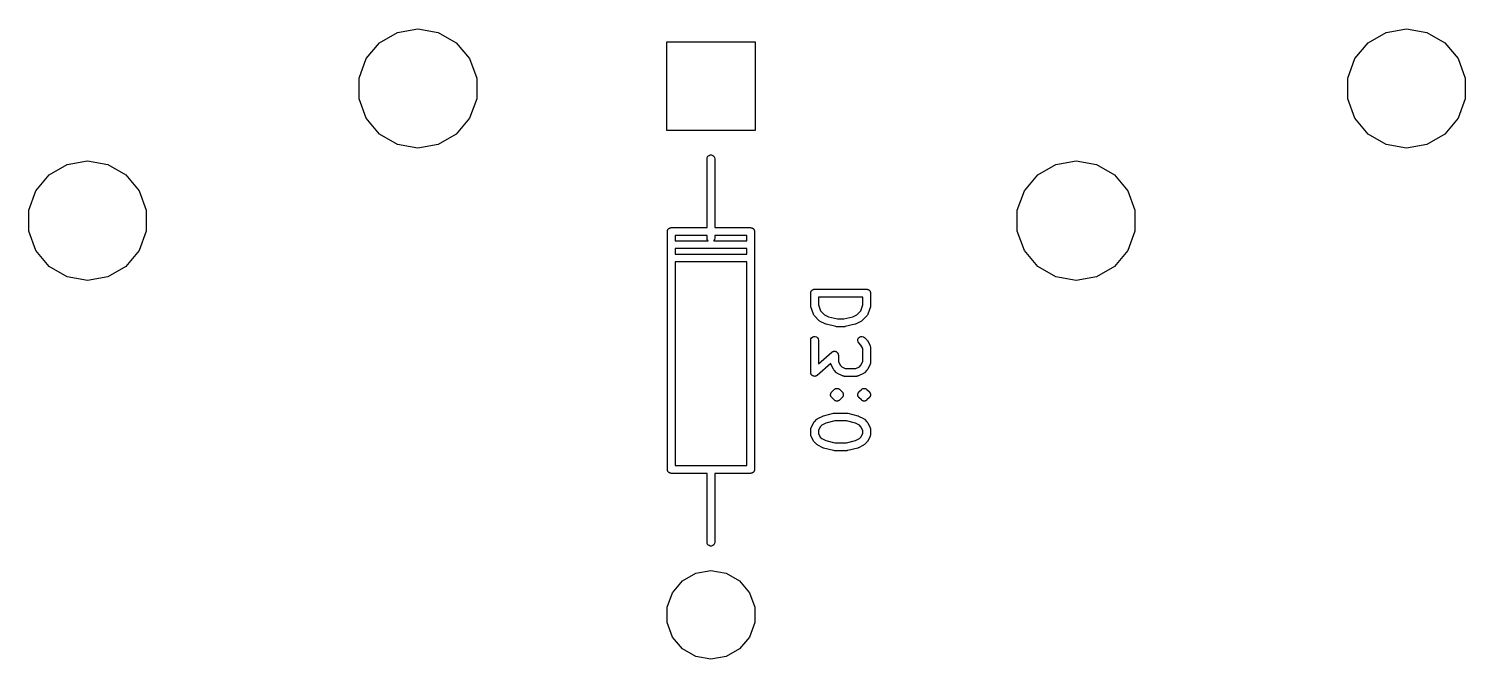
# Model space of a CAD drawing. Extents: x 17 to 274, y -105 to -6.
# Drawn here: x 17.06 to 44.67, y -46.89 to -34.77 of the extents above; entities that cross this region are included whole.
import ezdxf

# ---------------------------------------------------------------- set-up
doc = ezdxf.new("R2010")
doc.units = 0
doc.header["$MEASUREMENT"] = 0
doc.layers.add('BLACK', color=7, linetype='CONTINUOUS')

msp = doc.modelspace()

# ---------------------------------------------------------------- linework, layer by layer
at = {"layer": 'Black'}
for p, q in [((24.1476, -34.8418), (24.54, -34.7726)), ((24.54, -34.7726), (24.9324, -34.8418)), ((43.1476, -34.8418), (43.54, -34.7726)), ((43.54, -34.7726), (43.9324, -34.8418)), ((23.5464, -35.3463), (23.8025, -35.0411)), ((23.8025, -35.0411), (24.1476, -34.8418)), ((24.9324, -34.8418), (25.2775, -35.0411)), ((25.2775, -35.0411), (25.5336, -35.3463)), ((29.3228, -36.7251), (29.3228, -35.0259)), ((29.3228, -35.0259), (31.0221, -35.0259)), ((31.0221, -35.0259), (31.0221, -36.7251)), ((42.5464, -35.3463), (42.8025, -35.0411)), ((42.8025, -35.0411), (43.1476, -34.8418)), ((43.9324, -34.8418), (44.2775, -35.0411)), ((44.2775, -35.0411), (44.5336, -35.3463)), ((23.4101, -35.7208), (23.5464, -35.3463)), ((25.5336, -35.3463), (25.6699, -35.7208)), ((42.4101, -35.7208), (42.5464, -35.3463)), ((44.5336, -35.3463), (44.6699, -35.7208)), ((23.4101, -36.1192), (23.4101, -35.7208)), ((25.6699, -35.7208), (25.6699, -36.1192)), ((42.4101, -36.1192), (42.4101, -35.7208)), ((44.6699, -35.7208), (44.6699, -36.1192)), ((23.5464, -36.4937), (23.4101, -36.1192)), ((25.6699, -36.1192), (25.5336, -36.4937)), ((42.5464, -36.4937), (42.4101, -36.1192)), ((44.6699, -36.1192), (44.5336, -36.4937)), ((23.8025, -36.7989), (23.5464, -36.4937)), ((25.5336, -36.4937), (25.2775, -36.7989)), ((42.8025, -36.7989), (42.5464, -36.4937)), ((44.5336, -36.4937), (44.2775, -36.7989)), ((24.1476, -36.9982), (23.8025, -36.7989)), ((25.2775, -36.7989), (24.9324, -36.9982)), ((31.0221, -36.7251), (29.3228, -36.7251)), ((43.1476, -36.9982), (42.8025, -36.7989)), ((44.2775, -36.7989), (43.9324, -36.9982)), ((24.54, -37.0674), (24.1476, -36.9982)), ((24.9324, -36.9982), (24.54, -37.0674)), ((30.0975, -37.2725), (30.102, -37.2469)), ((30.0975, -38.5945), (30.0975, -37.2725)), ((30.102, -37.2469), (30.115, -37.2243)), ((30.115, -37.2243), (30.135, -37.2076)), ((30.135, -37.2076), (30.1594, -37.1987)), ((30.1594, -37.1987), (30.1855, -37.1987)), ((30.1855, -37.1987), (30.21, -37.2076)), ((30.21, -37.2076), (30.2299, -37.2243)), ((30.2299, -37.2243), (30.2429, -37.2469)), ((30.2429, -37.2469), (30.2475, -37.2725)), ((30.2475, -37.2725), (30.2475, -38.5945)), ((43.54, -37.0674), (43.1476, -36.9982)), ((43.9324, -36.9982), (43.54, -37.0674)), ((17.4525, -37.5811), (17.7976, -37.3818)), ((17.7976, -37.3818), (18.19, -37.3126)), ((18.19, -37.3126), (18.5824, -37.3818)), ((18.5824, -37.3818), (18.9275, -37.5811)), ((36.4525, -37.5811), (36.7976, -37.3818)), ((36.7976, -37.3818), (37.19, -37.3126)), ((37.19, -37.3126), (37.5824, -37.3818)), ((37.5824, -37.3818), (37.9275, -37.5811)), ((17.1964, -37.8863), (17.4525, -37.5811)), ((18.9275, -37.5811), (19.1836, -37.8863)), ((36.1964, -37.8863), (36.4525, -37.5811)), ((37.9275, -37.5811), (38.1836, -37.8863)), ((17.0601, -38.2608), (17.1964, -37.8863)), ((19.1836, -37.8863), (19.3199, -38.2608)), ((36.0601, -38.2608), (36.1964, -37.8863)), ((38.1836, -37.8863), (38.3199, -38.2608)), ((17.0601, -38.6592), (17.0601, -38.2608)), ((19.3199, -38.2608), (19.3199, -38.6592)), ((36.0601, -38.6592), (36.0601, -38.2608)), ((38.3199, -38.2608), (38.3199, -38.6592)), ((29.3366, -38.6565), (29.3388, -38.6503)), ((29.3388, -38.6503), (29.34, -38.6439)), ((29.34, -38.6439), (29.3433, -38.6382)), ((29.3433, -38.6382), (29.3455, -38.632)), ((29.3455, -38.632), (29.3497, -38.627)), ((29.3497, -38.627), (29.353, -38.6213)), ((29.353, -38.6213), (29.358, -38.6171)), ((29.358, -38.6171), (29.3623, -38.6121)), ((29.3623, -38.6121), (29.3679, -38.6088)), ((29.3679, -38.6088), (29.373, -38.6046)), ((29.373, -38.6046), (29.3791, -38.6023)), ((29.3791, -38.6023), (29.3848, -38.599)), ((29.3848, -38.599), (29.3913, -38.5979)), ((29.3913, -38.5979), (29.3974, -38.5957)), ((29.3974, -38.5957), (29.404, -38.5957)), ((29.404, -38.5957), (29.4105, -38.5945)), ((29.4105, -38.5945), (30.0975, -38.5945)), ((30.2475, -38.5945), (30.9345, -38.5945)), ((30.9345, -38.5945), (30.9409, -38.5957)), ((30.9409, -38.5957), (30.9475, -38.5957)), ((30.9475, -38.5957), (30.9537, -38.5979)), ((30.9537, -38.5979), (30.9601, -38.599)), ((30.9601, -38.599), (30.9658, -38.6023)), ((30.9658, -38.6023), (30.972, -38.6046)), ((30.972, -38.6046), (30.977, -38.6088)), ((30.977, -38.6088), (30.9827, -38.6121)), ((30.9827, -38.6121), (30.9869, -38.6171)), ((30.9869, -38.6171), (30.9919, -38.6213)), ((30.9919, -38.6213), (30.9952, -38.627)), ((30.9952, -38.627), (30.9994, -38.632)), ((30.9994, -38.632), (31.0017, -38.6382)), ((31.0017, -38.6382), (31.0049, -38.6439)), ((31.0049, -38.6439), (31.0061, -38.6503)), ((31.0061, -38.6503), (31.0083, -38.6565)), ((17.1964, -39.0337), (17.0601, -38.6592)), ((19.3199, -38.6592), (19.1836, -39.0337)), ((29.3355, -38.6695), (29.3366, -38.6631)), ((29.3355, -43.2415), (29.3355, -38.6695)), ((29.3366, -38.6631), (29.3366, -38.6565)), ((29.4855, -38.7445), (29.4855, -38.8485)), ((30.0975, -38.7445), (29.4855, -38.7445)), ((29.4855, -38.8485), (30.1195, -38.8485)), ((30.0975, -38.7965), (30.0975, -38.7445)), ((30.102, -38.8222), (30.0975, -38.7965)), ((30.115, -38.8447), (30.102, -38.8222)), ((30.1195, -38.8485), (30.115, -38.8447)), ((30.2299, -38.8447), (30.2254, -38.8485)), ((30.2254, -38.8485), (30.8595, -38.8485)), ((30.2429, -38.8222), (30.2299, -38.8447)), ((30.2475, -38.7965), (30.2429, -38.8222)), ((30.2475, -38.7445), (30.2475, -38.7965)), ((30.8595, -38.7445), (30.2475, -38.7445)), ((30.8595, -38.8485), (30.8595, -38.7445)), ((31.0083, -38.6565), (31.0083, -38.6631)), ((31.0083, -38.6631), (31.0095, -38.6695)), ((31.0095, -38.6695), (31.0095, -43.2415)), ((36.1964, -39.0337), (36.0601, -38.6592)), ((38.3199, -38.6592), (38.1836, -39.0337)), ((17.4525, -39.3389), (17.1964, -39.0337)), ((19.1836, -39.0337), (18.9275, -39.3389)), ((29.4855, -38.9985), (29.4855, -39.1025)), ((30.8595, -38.9985), (29.4855, -38.9985)), ((29.4855, -39.1025), (30.8595, -39.1025)), ((30.8595, -39.1025), (30.8595, -38.9985)), ((36.4525, -39.3389), (36.1964, -39.0337)), ((38.1836, -39.0337), (37.9275, -39.3389)), ((17.7976, -39.5382), (17.4525, -39.3389)), ((18.9275, -39.3389), (18.5824, -39.5382)), ((29.4855, -39.2525), (29.4855, -43.1665)), ((30.8595, -39.2525), (29.4855, -39.2525)), ((30.8595, -43.1665), (30.8595, -39.2525)), ((36.7976, -39.5382), (36.4525, -39.3389)), ((37.9275, -39.3389), (37.5824, -39.5382)), ((18.19, -39.6074), (17.7976, -39.5382)), ((18.5824, -39.5382), (18.19, -39.6074)), ((37.19, -39.6074), (36.7976, -39.5382)), ((37.5824, -39.5382), (37.19, -39.6074)), ((32.0898, -39.8531), (32.091, -39.8467)), ((32.0898, -40.0912), (32.0898, -39.8531)), ((32.091, -39.8401), (32.0932, -39.8339)), ((32.091, -39.8467), (32.091, -39.8401)), ((32.0932, -39.8339), (32.0944, -39.8275)), ((32.0944, -39.8275), (32.0976, -39.8218)), ((32.0976, -39.8218), (32.0999, -39.8156)), ((32.0999, -39.8156), (32.1041, -39.8106)), ((32.1041, -39.8106), (32.1074, -39.8049)), ((32.1074, -39.8049), (32.1124, -39.8007)), ((32.1124, -39.8007), (32.1166, -39.7957)), ((32.1166, -39.7957), (32.1223, -39.7924)), ((32.1223, -39.7924), (32.1273, -39.7882)), ((32.1273, -39.7882), (32.1335, -39.7859)), ((32.1335, -39.7859), (32.1392, -39.7827)), ((32.1392, -39.7827), (32.1456, -39.7815)), ((32.1456, -39.7815), (32.1518, -39.7793)), ((32.1518, -39.7793), (32.1584, -39.7793)), ((32.1584, -39.7793), (32.1648, -39.7781)), ((32.1648, -39.7781), (33.1648, -39.7781)), ((32.2398, -39.9281), (32.2398, -40.0791)), ((33.0898, -39.9281), (32.2398, -39.9281)), ((33.0898, -40.0791), (33.0898, -39.9281)), ((33.1648, -39.7781), (33.1713, -39.7793)), ((33.1713, -39.7793), (33.1779, -39.7793)), ((33.1779, -39.7793), (33.184, -39.7815)), ((33.184, -39.7815), (33.1905, -39.7827)), ((33.1905, -39.7827), (33.1962, -39.7859)), ((33.1962, -39.7859), (33.2023, -39.7882)), ((33.2023, -39.7882), (33.2074, -39.7924)), ((33.2074, -39.7924), (33.213, -39.7957)), ((33.213, -39.7957), (33.2173, -39.8007)), ((33.2173, -39.8007), (33.2223, -39.8049)), ((33.2223, -39.8049), (33.2256, -39.8106)), ((33.2256, -39.8106), (33.2298, -39.8156)), ((33.2298, -39.8156), (33.232, -39.8218)), ((33.232, -39.8218), (33.2353, -39.8275)), ((33.2353, -39.8275), (33.2365, -39.8339)), ((33.2365, -39.8339), (33.2387, -39.8401)), ((33.2387, -39.8401), (33.2387, -39.8467)), ((33.2387, -39.8467), (33.2398, -39.8531)), ((33.2398, -39.8531), (33.2398, -40.0912)), ((32.0919, -40.1031), (32.0898, -40.0912)), ((32.0937, -40.115), (32.0919, -40.1031)), ((32.1413, -40.2578), (32.0937, -40.115)), ((32.1434, -40.2616), (32.1413, -40.2578)), ((32.1445, -40.2658), (32.1434, -40.2616)), ((32.1495, -40.273), (32.1445, -40.2658)), ((32.1537, -40.2807), (32.1495, -40.273)), ((32.1569, -40.2836), (32.1537, -40.2807)), ((32.1594, -40.2871), (32.1569, -40.2836)), ((32.2547, -40.3824), (32.1594, -40.2871)), ((32.2398, -40.0791), (32.278, -40.1936)), ((32.278, -40.1936), (32.3521, -40.2677)), ((32.3521, -40.2677), (32.4291, -40.3062)), ((32.4291, -40.3062), (32.6026, -40.3496)), ((32.727, -40.3496), (32.9006, -40.3062)), ((32.9006, -40.3062), (32.9776, -40.2677)), ((32.9776, -40.2677), (33.0517, -40.1936)), ((33.0517, -40.1936), (33.0898, -40.0791)), ((33.1703, -40.2871), (33.075, -40.3824)), ((33.1727, -40.2836), (33.1703, -40.2871)), ((33.176, -40.2807), (33.1727, -40.2836)), ((33.1802, -40.273), (33.176, -40.2807)), ((33.1852, -40.2658), (33.1802, -40.273)), ((33.1863, -40.2616), (33.1852, -40.2658)), ((33.1884, -40.2578), (33.1863, -40.2616)), ((33.236, -40.115), (33.1884, -40.2578)), ((33.2378, -40.1031), (33.236, -40.115)), ((33.2398, -40.0912), (33.2378, -40.1031)), ((32.2645, -40.3893), (32.2547, -40.3824)), ((32.2742, -40.3964), (32.2645, -40.3893)), ((32.3694, -40.444), (32.2742, -40.3964)), ((32.3773, -40.4464), (32.3694, -40.444)), ((32.3847, -40.4497), (32.3773, -40.4464)), ((32.5752, -40.4973), (32.3847, -40.4497)), ((32.5844, -40.498), (32.5752, -40.4973)), ((32.5934, -40.4996), (32.5844, -40.498)), ((32.7363, -40.4996), (32.5934, -40.4996)), ((32.6026, -40.3496), (32.727, -40.3496)), ((32.7453, -40.498), (32.7363, -40.4996)), ((32.7545, -40.4973), (32.7453, -40.498)), ((32.9449, -40.4497), (32.7545, -40.4973)), ((32.9524, -40.4464), (32.9449, -40.4497)), ((32.9603, -40.444), (32.9524, -40.4464)), ((33.0555, -40.3964), (32.9603, -40.444)), ((33.0652, -40.3892), (33.0555, -40.3964)), ((33.075, -40.3824), (33.0652, -40.3892)), ((32.0898, -40.7579), (32.0944, -40.7322)), ((32.0898, -41.3769), (32.0898, -40.7579)), ((32.0944, -40.7322), (32.1074, -40.7097)), ((32.1074, -40.7097), (32.1273, -40.6929)), ((32.1273, -40.6929), (32.1518, -40.684)), ((32.1518, -40.684), (32.1779, -40.684)), ((32.1779, -40.684), (32.2023, -40.6929)), ((32.2023, -40.6929), (32.2223, -40.7097)), ((32.2223, -40.7097), (32.2353, -40.7322)), ((32.2353, -40.7322), (32.2398, -40.7579)), ((32.2398, -40.7579), (32.2398, -41.2117)), ((32.9949, -40.7644), (32.9972, -40.7385)), ((33.0016, -40.7896), (32.9949, -40.7644)), ((32.9972, -40.7385), (33.0082, -40.7149)), ((33.0166, -40.8109), (33.0016, -40.7896)), ((33.0082, -40.7149), (33.0266, -40.6965)), ((33.0556, -40.8499), (33.0166, -40.8109)), ((33.0266, -40.6965), (33.0502, -40.6855)), ((33.0502, -40.6855), (33.0761, -40.6832)), ((33.0898, -40.9185), (33.0556, -40.8499)), ((33.0761, -40.6832), (33.1013, -40.6899)), ((33.1013, -40.6899), (33.1226, -40.7049)), ((33.1226, -40.7049), (33.1703, -40.7525)), ((33.1703, -40.7525), (33.1771, -40.7623)), ((33.1771, -40.7623), (33.1843, -40.772)), ((33.1843, -40.772), (33.2319, -40.8672)), ((32.2398, -41.2117), (32.4964, -40.9872)), ((32.4964, -40.9872), (32.5027, -40.9834)), ((32.5027, -40.9834), (32.5083, -40.9787)), ((32.5083, -40.9787), (32.5137, -40.9767)), ((32.5137, -40.9767), (32.5187, -40.9737)), ((32.5187, -40.9737), (32.5259, -40.9723)), ((32.5259, -40.9723), (32.5328, -40.9698)), ((32.5328, -40.9698), (32.5386, -40.9698)), ((32.5386, -40.9698), (32.5442, -40.9686)), ((32.5442, -40.9686), (32.5515, -40.9698)), ((32.5515, -40.9698), (32.5588, -40.9698)), ((32.5588, -40.9698), (32.5643, -40.9717)), ((32.5643, -40.9717), (32.57, -40.9726)), ((32.57, -40.9726), (32.5764, -40.9762)), ((32.5764, -40.9762), (32.5833, -40.9787)), ((32.5833, -40.9787), (32.5877, -40.9824)), ((32.5877, -40.9824), (32.5928, -40.9852)), ((32.5928, -40.9852), (32.5976, -40.9907)), ((32.5976, -40.9907), (32.6032, -40.9954)), ((32.6032, -40.9954), (32.6061, -41.0004)), ((32.6061, -41.0004), (32.61, -41.0048)), ((32.61, -41.0048), (32.6126, -41.0116)), ((32.6126, -41.0116), (32.6163, -41.018)), ((32.6163, -41.018), (32.6173, -41.0237)), ((32.6173, -41.0237), (32.6194, -41.0291)), ((32.6194, -41.0291), (32.6195, -41.0364)), ((32.6195, -41.0364), (32.6208, -41.0436)), ((32.6208, -41.0436), (32.6208, -41.1688)), ((33.0898, -41.1688), (33.0898, -40.9185)), ((33.2319, -40.8672), (33.2332, -40.8714)), ((33.2332, -40.8714), (33.2353, -40.8751)), ((33.2353, -40.8751), (33.2368, -40.8838)), ((33.2368, -40.8838), (33.2393, -40.8922)), ((33.2393, -40.8922), (33.2391, -40.8965)), ((33.2391, -40.8965), (33.2398, -40.9008)), ((33.2398, -40.9008), (33.2398, -41.1865)), ((32.0911, -41.3842), (32.0898, -41.3769)), ((32.0913, -41.3915), (32.0911, -41.3842)), ((32.0934, -41.3969), (32.0913, -41.3915)), ((32.0944, -41.4026), (32.0934, -41.3969)), ((32.098, -41.4089), (32.0944, -41.4026)), ((32.1007, -41.4158), (32.098, -41.4089)), ((32.4742, -41.2059), (32.2142, -41.4334)), ((32.4753, -41.2121), (32.4742, -41.2059)), ((32.4775, -41.2159), (32.4753, -41.2121)), ((32.4787, -41.22), (32.4775, -41.2159)), ((32.5263, -41.3153), (32.4787, -41.22)), ((32.5335, -41.3249), (32.5263, -41.3153)), ((32.5404, -41.3347), (32.5335, -41.3249)), ((32.588, -41.3824), (32.5404, -41.3347)), ((32.5978, -41.3892), (32.588, -41.3824)), ((32.6075, -41.3964), (32.5978, -41.3892)), ((32.7027, -41.444), (32.6075, -41.3964)), ((32.6208, -41.1688), (32.6551, -41.2373)), ((32.6551, -41.2373), (32.6855, -41.2677)), ((32.6855, -41.2677), (32.754, -41.3019)), ((32.754, -41.3019), (32.9567, -41.3019)), ((32.9567, -41.3019), (33.0252, -41.2677)), ((33.1031, -41.3964), (33.0079, -41.444)), ((33.0252, -41.2677), (33.0556, -41.2373)), ((33.0556, -41.2373), (33.0898, -41.1688)), ((33.1128, -41.3892), (33.1031, -41.3964)), ((33.1226, -41.3824), (33.1128, -41.3892)), ((33.1703, -41.3347), (33.1226, -41.3824)), ((33.1771, -41.3249), (33.1703, -41.3347)), ((33.1843, -41.3153), (33.1771, -41.3249)), ((33.2319, -41.22), (33.1843, -41.3153)), ((33.2332, -41.2159), (33.2319, -41.22)), ((33.2353, -41.2121), (33.2332, -41.2159)), ((33.2368, -41.2035), (33.2353, -41.2121)), ((33.2393, -41.195), (33.2368, -41.2035)), ((33.2398, -41.1865), (33.2391, -41.1907)), ((33.2391, -41.1907), (33.2393, -41.195)), ((32.1045, -41.4201), (32.1007, -41.4158)), ((32.1074, -41.4252), (32.1045, -41.4201)), ((32.113, -41.4299), (32.1074, -41.4252)), ((32.1178, -41.4354), (32.113, -41.4299)), ((32.1229, -41.4382), (32.1178, -41.4354)), ((32.1273, -41.4419), (32.1229, -41.4382)), ((32.1342, -41.4444), (32.1273, -41.4419)), ((32.1407, -41.4479), (32.1342, -41.4444)), ((32.1464, -41.4488), (32.1407, -41.4479)), ((32.1518, -41.4508), (32.1464, -41.4488)), ((32.1591, -41.4508), (32.1518, -41.4508)), ((32.1664, -41.4519), (32.1591, -41.4508)), ((32.1721, -41.4508), (32.1664, -41.4519)), ((32.1779, -41.4508), (32.1721, -41.4508)), ((32.1848, -41.4483), (32.1779, -41.4508)), ((32.1919, -41.4469), (32.1848, -41.4483)), ((32.1969, -41.4439), (32.1919, -41.4469)), ((32.2023, -41.4419), (32.1969, -41.4439)), ((32.208, -41.4372), (32.2023, -41.4419)), ((32.2142, -41.4334), (32.208, -41.4372)), ((32.5563, -41.6937), (32.5617, -41.6899)), ((32.5617, -41.6899), (32.568, -41.6882)), ((32.568, -41.6882), (32.574, -41.6855)), ((32.574, -41.6855), (32.5805, -41.6849)), ((32.5805, -41.6849), (32.5869, -41.6832)), ((32.5869, -41.6832), (32.5934, -41.6838)), ((32.5934, -41.6838), (32.5999, -41.6832)), ((32.5999, -41.6832), (32.6063, -41.6849)), ((32.6063, -41.6849), (32.6128, -41.6855)), ((32.6128, -41.6855), (32.6188, -41.6882)), ((32.6188, -41.6882), (32.6251, -41.6899)), ((32.6251, -41.6899), (32.6305, -41.6937)), ((32.7069, -41.4453), (32.7027, -41.444)), ((32.7106, -41.4474), (32.7069, -41.4453)), ((32.7193, -41.449), (32.7106, -41.4474)), ((32.7277, -41.4515), (32.7193, -41.449)), ((32.732, -41.4512), (32.7277, -41.4515)), ((32.7363, -41.4519), (32.732, -41.4512)), ((32.9744, -41.4519), (32.7363, -41.4519)), ((32.9786, -41.4512), (32.9744, -41.4519)), ((32.9829, -41.4515), (32.9786, -41.4512)), ((32.9914, -41.449), (32.9829, -41.4515)), ((33, -41.4474), (32.9914, -41.449)), ((33.0038, -41.4453), (33, -41.4474)), ((33.0079, -41.444), (33.0038, -41.4453)), ((33.0802, -41.6937), (33.0855, -41.6899)), ((33.0855, -41.6899), (33.0919, -41.6882)), ((33.0919, -41.6882), (33.0978, -41.6855)), ((33.0978, -41.6855), (33.1044, -41.6849)), ((33.1044, -41.6849), (33.1107, -41.6832)), ((33.1107, -41.6832), (33.1172, -41.6838)), ((33.1172, -41.6838), (33.1238, -41.6832)), ((33.1238, -41.6832), (33.1301, -41.6849)), ((33.1301, -41.6849), (33.1366, -41.6855)), ((33.1366, -41.6855), (33.1426, -41.6882)), ((33.1426, -41.6882), (33.1489, -41.6899)), ((33.1489, -41.6899), (33.1543, -41.6937)), ((32.4711, -41.799), (32.4719, -41.7958)), ((32.4717, -41.8055), (32.4711, -41.799)), ((32.4711, -41.8121), (32.4717, -41.8055)), ((32.4719, -41.8152), (32.4711, -41.8121)), ((32.4719, -41.7925), (32.4731, -41.7894)), ((32.4719, -41.7958), (32.4719, -41.7925)), ((32.4719, -41.8185), (32.4719, -41.8152)), ((32.4731, -41.8216), (32.4719, -41.8185)), ((32.4731, -41.7894), (32.4733, -41.7861)), ((32.4733, -41.8249), (32.4731, -41.8216)), ((32.4733, -41.7861), (32.4761, -41.7802)), ((32.4761, -41.8309), (32.4733, -41.8249)), ((32.4761, -41.7802), (32.4778, -41.7738)), ((32.4778, -41.8372), (32.4761, -41.8309)), ((32.4778, -41.7738), (32.4797, -41.7711)), ((32.4797, -41.8399), (32.4778, -41.8372)), ((32.4797, -41.7711), (32.4808, -41.768)), ((32.4808, -41.843), (32.4797, -41.8399)), ((32.4808, -41.768), (32.483, -41.7655)), ((32.483, -41.8455), (32.4808, -41.843)), ((32.483, -41.7655), (32.4844, -41.7625)), ((32.4844, -41.8485), (32.483, -41.8455)), ((32.4844, -41.7625), (32.489, -41.7579)), ((32.489, -41.8532), (32.4844, -41.8485)), ((32.489, -41.7579), (32.4928, -41.7525)), ((32.4928, -41.8586), (32.489, -41.8532)), ((32.4928, -41.7525), (32.5404, -41.7049)), ((32.5404, -41.9062), (32.4928, -41.8586)), ((32.5404, -41.7049), (32.5458, -41.7011)), ((32.5458, -41.9099), (32.5404, -41.9062)), ((32.5458, -41.7011), (32.5504, -41.6965)), ((32.5504, -41.9146), (32.5458, -41.9099)), ((32.5504, -41.6965), (32.5563, -41.6937)), ((32.5563, -41.9173), (32.5504, -41.9146)), ((32.5617, -41.9211), (32.5563, -41.9173)), ((32.568, -41.9228), (32.5617, -41.9211)), ((32.574, -41.9256), (32.568, -41.9228)), ((32.5805, -41.9262), (32.574, -41.9256)), ((32.5869, -41.9279), (32.5805, -41.9262)), ((32.5934, -41.9273), (32.5869, -41.9279)), ((32.5999, -41.9279), (32.5934, -41.9273)), ((32.6063, -41.9262), (32.5999, -41.9279)), ((32.6128, -41.9256), (32.6063, -41.9262)), ((32.6188, -41.9228), (32.6128, -41.9256)), ((32.6251, -41.9211), (32.6188, -41.9228)), ((32.6305, -41.9173), (32.6251, -41.9211)), ((32.6305, -41.6937), (32.6364, -41.6965)), ((32.6364, -41.9146), (32.6305, -41.9173)), ((32.6364, -41.6965), (32.6411, -41.7011)), ((32.6411, -41.9099), (32.6364, -41.9146)), ((32.6411, -41.7011), (32.6464, -41.7049)), ((32.6464, -41.9062), (32.6411, -41.9099)), ((32.6464, -41.7049), (32.6941, -41.7525)), ((32.6941, -41.8586), (32.6464, -41.9062)), ((32.6941, -41.7525), (32.6978, -41.7579)), ((32.6978, -41.8532), (32.6941, -41.8586)), ((32.6978, -41.7579), (32.7025, -41.7625)), ((32.7025, -41.8485), (32.6978, -41.8532)), ((32.7025, -41.7625), (32.7039, -41.7655)), ((32.7039, -41.8455), (32.7025, -41.8485)), ((32.7039, -41.7655), (32.706, -41.768)), ((32.706, -41.843), (32.7039, -41.8455)), ((32.706, -41.768), (32.7071, -41.7711)), ((32.7071, -41.8399), (32.706, -41.843)), ((32.7071, -41.7711), (32.709, -41.7738)), ((32.709, -41.8372), (32.7071, -41.8399)), ((32.709, -41.7738), (32.7107, -41.7802)), ((32.7107, -41.8309), (32.709, -41.8372)), ((32.7107, -41.7802), (32.7135, -41.7861)), ((32.7135, -41.8249), (32.7107, -41.8309)), ((32.7135, -41.7861), (32.7138, -41.7894)), ((32.7138, -41.8216), (32.7135, -41.8249)), ((32.7138, -41.7894), (32.7149, -41.7925)), ((32.7149, -41.8185), (32.7138, -41.8216)), ((32.7149, -41.7925), (32.7149, -41.7958)), ((32.7149, -41.7958), (32.7157, -41.799)), ((32.7157, -41.8121), (32.7149, -41.8152)), ((32.7149, -41.8152), (32.7149, -41.8185)), ((32.7157, -41.799), (32.7152, -41.8055)), ((32.7152, -41.8055), (32.7157, -41.8121)), ((32.9949, -41.799), (32.9957, -41.7958)), ((32.9955, -41.8055), (32.9949, -41.799)), ((32.9949, -41.8121), (32.9955, -41.8055)), ((32.9957, -41.8152), (32.9949, -41.8121)), ((32.9957, -41.7925), (32.9969, -41.7894)), ((32.9957, -41.7958), (32.9957, -41.7925)), ((32.9957, -41.8185), (32.9957, -41.8152)), ((32.9969, -41.8216), (32.9957, -41.8185)), ((32.9969, -41.7894), (32.9972, -41.7861)), ((32.9972, -41.8249), (32.9969, -41.8216)), ((32.9972, -41.7861), (32.9999, -41.7802)), ((32.9999, -41.8309), (32.9972, -41.8249)), ((32.9999, -41.7802), (33.0016, -41.7738)), ((33.0016, -41.8372), (32.9999, -41.8309)), ((33.0016, -41.7738), (33.0035, -41.7711)), ((33.0035, -41.8399), (33.0016, -41.8372)), ((33.0035, -41.7711), (33.0047, -41.768)), ((33.0047, -41.843), (33.0035, -41.8399)), ((33.0047, -41.768), (33.0068, -41.7655)), ((33.0068, -41.8455), (33.0047, -41.843)), ((33.0068, -41.7655), (33.0082, -41.7625)), ((33.0082, -41.8485), (33.0068, -41.8455)), ((33.0082, -41.7625), (33.0128, -41.7579)), ((33.0128, -41.8532), (33.0082, -41.8485)), ((33.0128, -41.7579), (33.0166, -41.7525)), ((33.0166, -41.8586), (33.0128, -41.8532)), ((33.0166, -41.7525), (33.0642, -41.7049)), ((33.0642, -41.9062), (33.0166, -41.8586)), ((33.0642, -41.7049), (33.0696, -41.7011)), ((33.0696, -41.9099), (33.0642, -41.9062)), ((33.0696, -41.7011), (33.0742, -41.6965)), ((33.0742, -41.9146), (33.0696, -41.9099)), ((33.0742, -41.6965), (33.0802, -41.6937)), ((33.0802, -41.9173), (33.0742, -41.9146)), ((33.0855, -41.9211), (33.0802, -41.9173)), ((33.0919, -41.9228), (33.0855, -41.9211)), ((33.0978, -41.9256), (33.0919, -41.9228)), ((33.1044, -41.9262), (33.0978, -41.9256)), ((33.1107, -41.9279), (33.1044, -41.9262)), ((33.1172, -41.9273), (33.1107, -41.9279)), ((33.1238, -41.9279), (33.1172, -41.9273)), ((33.1301, -41.9262), (33.1238, -41.9279)), ((33.1366, -41.9256), (33.1301, -41.9262)), ((33.1426, -41.9228), (33.1366, -41.9256)), ((33.1489, -41.9211), (33.1426, -41.9228)), ((33.1543, -41.9173), (33.1489, -41.9211)), ((33.1543, -41.6937), (33.1602, -41.6965)), ((33.1602, -41.9146), (33.1543, -41.9173)), ((33.1602, -41.6965), (33.1649, -41.7011)), ((33.1649, -41.9099), (33.1602, -41.9146)), ((33.1649, -41.7011), (33.1703, -41.7049)), ((33.1703, -41.9062), (33.1649, -41.9099)), ((33.1703, -41.7049), (33.2179, -41.7525)), ((33.2179, -41.8586), (33.1703, -41.9062)), ((33.2179, -41.7525), (33.2216, -41.7579)), ((33.2216, -41.8532), (33.2179, -41.8586)), ((33.2216, -41.7579), (33.2263, -41.7625)), ((33.2263, -41.8485), (33.2216, -41.8532)), ((33.2263, -41.7625), (33.2277, -41.7655)), ((33.2277, -41.8455), (33.2263, -41.8485)), ((33.2277, -41.7655), (33.2298, -41.768)), ((33.2298, -41.843), (33.2277, -41.8455)), ((33.2298, -41.768), (33.2309, -41.7711)), ((33.2309, -41.8399), (33.2298, -41.843)), ((33.2309, -41.7711), (33.2328, -41.7738)), ((33.2328, -41.8372), (33.2309, -41.8399)), ((33.2328, -41.7738), (33.2345, -41.7802)), ((33.2345, -41.8309), (33.2328, -41.8372)), ((33.2345, -41.7802), (33.2373, -41.7861)), ((33.2373, -41.8249), (33.2345, -41.8309)), ((33.2373, -41.7861), (33.2376, -41.7894)), ((33.2376, -41.8216), (33.2373, -41.8249)), ((33.2376, -41.7894), (33.2387, -41.7925)), ((33.2387, -41.8185), (33.2376, -41.8216)), ((33.2387, -41.7925), (33.2387, -41.7958)), ((33.2387, -41.7958), (33.2396, -41.799)), ((33.2396, -41.8121), (33.2387, -41.8152)), ((33.2387, -41.8152), (33.2387, -41.8185)), ((33.2396, -41.799), (33.239, -41.8055)), ((33.239, -41.8055), (33.2396, -41.8121)), ((32.2265, -42.2622), (32.3218, -42.2146)), ((32.3218, -42.2146), (32.3296, -42.2123)), ((32.3296, -42.2123), (32.3371, -42.2089)), ((32.3371, -42.2089), (32.5276, -42.1613)), ((32.5276, -42.1613), (32.5368, -42.1607)), ((32.5368, -42.1607), (32.5458, -42.1591)), ((32.5458, -42.1591), (32.7839, -42.1591)), ((32.7839, -42.1591), (32.7929, -42.1607)), ((32.7929, -42.1607), (32.8021, -42.1613)), ((32.8021, -42.1613), (32.9926, -42.2089)), ((32.9926, -42.2089), (33, -42.2123)), ((33, -42.2123), (33.0079, -42.2146)), ((33.0079, -42.2146), (33.1031, -42.2622)), ((32.0898, -42.4722), (32.0906, -42.4679)), ((32.0898, -42.5674), (32.0898, -42.4722)), ((32.0903, -42.4636), (32.0928, -42.4552)), ((32.0906, -42.4679), (32.0903, -42.4636)), ((32.0928, -42.4552), (32.0944, -42.4465)), ((32.0944, -42.4465), (32.0965, -42.4428)), ((32.0965, -42.4428), (32.0978, -42.4386)), ((32.0978, -42.4386), (32.1454, -42.3434)), ((32.1454, -42.3434), (32.1525, -42.3337)), ((32.1525, -42.3337), (32.1594, -42.3239)), ((32.1594, -42.3239), (32.207, -42.2763)), ((32.207, -42.2763), (32.2169, -42.2694)), ((32.2169, -42.2694), (32.2265, -42.2622)), ((32.2741, -42.4214), (32.2398, -42.4899)), ((32.2398, -42.4899), (32.2398, -42.5497)), ((32.3045, -42.391), (32.2741, -42.4214)), ((32.3815, -42.3525), (32.3045, -42.391)), ((32.555, -42.3091), (32.3815, -42.3525)), ((32.7747, -42.3091), (32.555, -42.3091)), ((32.9482, -42.3525), (32.7747, -42.3091)), ((33.0252, -42.391), (32.9482, -42.3525)), ((33.0556, -42.4214), (33.0252, -42.391)), ((33.0898, -42.4899), (33.0556, -42.4214)), ((33.0898, -42.5497), (33.0898, -42.4899)), ((33.1031, -42.2622), (33.1128, -42.2694)), ((33.1128, -42.2694), (33.1226, -42.2763)), ((33.1226, -42.2763), (33.1703, -42.3239)), ((33.1703, -42.3239), (33.1771, -42.3337)), ((33.1771, -42.3337), (33.1843, -42.3434)), ((33.1843, -42.3434), (33.2319, -42.4386)), ((33.2319, -42.4386), (33.2332, -42.4428)), ((33.2332, -42.4428), (33.2353, -42.4465)), ((33.2353, -42.4465), (33.2368, -42.4552)), ((33.2368, -42.4552), (33.2393, -42.4636)), ((33.2393, -42.4636), (33.2391, -42.4679)), ((33.2391, -42.4679), (33.2398, -42.4722)), ((33.2398, -42.4722), (33.2398, -42.5674)), ((32.0906, -42.5717), (32.0898, -42.5674)), ((32.0903, -42.576), (32.0906, -42.5717)), ((32.0928, -42.5844), (32.0903, -42.576)), ((32.0944, -42.5931), (32.0928, -42.5844)), ((32.0965, -42.5968), (32.0944, -42.5931)), ((32.0978, -42.601), (32.0965, -42.5968)), ((32.1454, -42.6962), (32.0978, -42.601)), ((32.1525, -42.7059), (32.1454, -42.6962)), ((32.1594, -42.7157), (32.1525, -42.7059)), ((32.207, -42.7633), (32.1594, -42.7157)), ((32.2169, -42.7702), (32.207, -42.7633)), ((32.2265, -42.7774), (32.2169, -42.7702)), ((32.3218, -42.825), (32.2265, -42.7774)), ((32.2398, -42.5497), (32.2741, -42.6182)), ((32.2741, -42.6182), (32.3045, -42.6486)), ((32.3045, -42.6486), (32.3815, -42.6871)), ((32.3815, -42.6871), (32.555, -42.7305)), ((32.555, -42.7305), (32.7747, -42.7305)), ((32.7747, -42.7305), (32.9482, -42.6871)), ((32.9482, -42.6871), (33.0252, -42.6486)), ((33.1031, -42.7774), (33.0079, -42.825)), ((33.0252, -42.6486), (33.0556, -42.6182)), ((33.0556, -42.6182), (33.0898, -42.5497)), ((33.1128, -42.7702), (33.1031, -42.7774)), ((33.1226, -42.7633), (33.1128, -42.7702)), ((33.1703, -42.7157), (33.1226, -42.7633)), ((33.1771, -42.7059), (33.1703, -42.7157)), ((33.1843, -42.6962), (33.1771, -42.7059)), ((33.2319, -42.601), (33.1843, -42.6962)), ((33.2332, -42.5968), (33.2319, -42.601)), ((33.2353, -42.5931), (33.2332, -42.5968)), ((33.2368, -42.5844), (33.2353, -42.5931)), ((33.2393, -42.576), (33.2368, -42.5844)), ((33.2398, -42.5674), (33.2391, -42.5717)), ((33.2391, -42.5717), (33.2393, -42.576)), ((32.3296, -42.8273), (32.3218, -42.825)), ((32.3371, -42.8307), (32.3296, -42.8273)), ((32.5276, -42.8783), (32.3371, -42.8307)), ((32.5368, -42.8789), (32.5276, -42.8783)), ((32.5458, -42.8805), (32.5368, -42.8789)), ((32.7839, -42.8805), (32.5458, -42.8805)), ((32.7929, -42.8789), (32.7839, -42.8805)), ((32.8021, -42.8783), (32.7929, -42.8789)), ((32.9926, -42.8307), (32.8021, -42.8783)), ((33, -42.8273), (32.9926, -42.8307)), ((33.0079, -42.825), (33, -42.8273)), ((29.3366, -43.248), (29.3355, -43.2415)), ((29.3366, -43.2545), (29.3366, -43.248)), ((29.3388, -43.2607), (29.3366, -43.2545)), ((29.34, -43.2672), (29.3388, -43.2607)), ((29.3433, -43.2729), (29.34, -43.2672)), ((29.3455, -43.279), (29.3433, -43.2729)), ((29.3497, -43.284), (29.3455, -43.279)), ((29.353, -43.2897), (29.3497, -43.284)), ((29.358, -43.2939), (29.353, -43.2897)), ((29.3623, -43.299), (29.358, -43.2939)), ((29.3679, -43.3023), (29.3623, -43.299)), ((29.373, -43.3065), (29.3679, -43.3023)), ((29.3791, -43.3087), (29.373, -43.3065)), ((29.3848, -43.312), (29.3791, -43.3087)), ((29.3913, -43.3131), (29.3848, -43.312)), ((29.3974, -43.3154), (29.3913, -43.3131)), ((29.404, -43.3154), (29.3974, -43.3154)), ((29.4105, -43.3165), (29.404, -43.3154)), ((30.0975, -43.3165), (29.4105, -43.3165)), ((29.4855, -43.1665), (30.8595, -43.1665)), ((30.0975, -44.6385), (30.0975, -43.3165)), ((30.9345, -43.3165), (30.2475, -43.3165)), ((30.2475, -43.3165), (30.2475, -44.6385)), ((30.9409, -43.3154), (30.9345, -43.3165)), ((30.9475, -43.3154), (30.9409, -43.3154)), ((30.9537, -43.3131), (30.9475, -43.3154)), ((30.9601, -43.312), (30.9537, -43.3131)), ((30.9658, -43.3087), (30.9601, -43.312)), ((30.972, -43.3065), (30.9658, -43.3087)), ((30.977, -43.3023), (30.972, -43.3065)), ((30.9827, -43.299), (30.977, -43.3023)), ((30.9869, -43.2939), (30.9827, -43.299)), ((30.9919, -43.2897), (30.9869, -43.2939)), ((30.9952, -43.284), (30.9919, -43.2897)), ((30.9994, -43.279), (30.9952, -43.284)), ((31.0017, -43.2729), (30.9994, -43.279)), ((31.0049, -43.2672), (31.0017, -43.2729)), ((31.0061, -43.2607), (31.0049, -43.2672)), ((31.0083, -43.2545), (31.0061, -43.2607)), ((31.0095, -43.2415), (31.0083, -43.248)), ((31.0083, -43.248), (31.0083, -43.2545)), ((30.102, -44.6642), (30.0975, -44.6385)), ((30.115, -44.6867), (30.102, -44.6642)), ((30.135, -44.7035), (30.115, -44.6867)), ((30.1594, -44.7124), (30.135, -44.7035)), ((30.1855, -44.7124), (30.1594, -44.7124)), ((30.21, -44.7035), (30.1855, -44.7124)), ((30.2299, -44.6867), (30.21, -44.7035)), ((30.2429, -44.6642), (30.2299, -44.6867)), ((30.2475, -44.6385), (30.2429, -44.6642)), ((29.6242, -45.3822), (29.8808, -45.2341)), ((29.8808, -45.2341), (30.1725, -45.1826)), ((30.1725, -45.1826), (30.4642, -45.2341)), ((30.4642, -45.2341), (30.7207, -45.3822)), ((29.4338, -45.6091), (29.6242, -45.3822)), ((30.7207, -45.3822), (30.9111, -45.6091)), ((29.3325, -45.8874), (29.4338, -45.6091)), ((30.9111, -45.6091), (31.0124, -45.8874)), ((29.3325, -46.1836), (29.3325, -45.8874)), ((31.0124, -45.8874), (31.0124, -46.1836)), ((29.4338, -46.462), (29.3325, -46.1836)), ((31.0124, -46.1836), (30.9111, -46.462)), ((29.6242, -46.6889), (29.4338, -46.462)), ((30.9111, -46.462), (30.7207, -46.6889)), ((29.8808, -46.837), (29.6242, -46.6889)), ((30.1725, -46.8884), (29.8808, -46.837)), ((30.4642, -46.837), (30.1725, -46.8884)), ((30.7207, -46.6889), (30.4642, -46.837))]:
    msp.add_line(p, q, dxfattribs=at)

doc.saveas('drawing.dxf')
